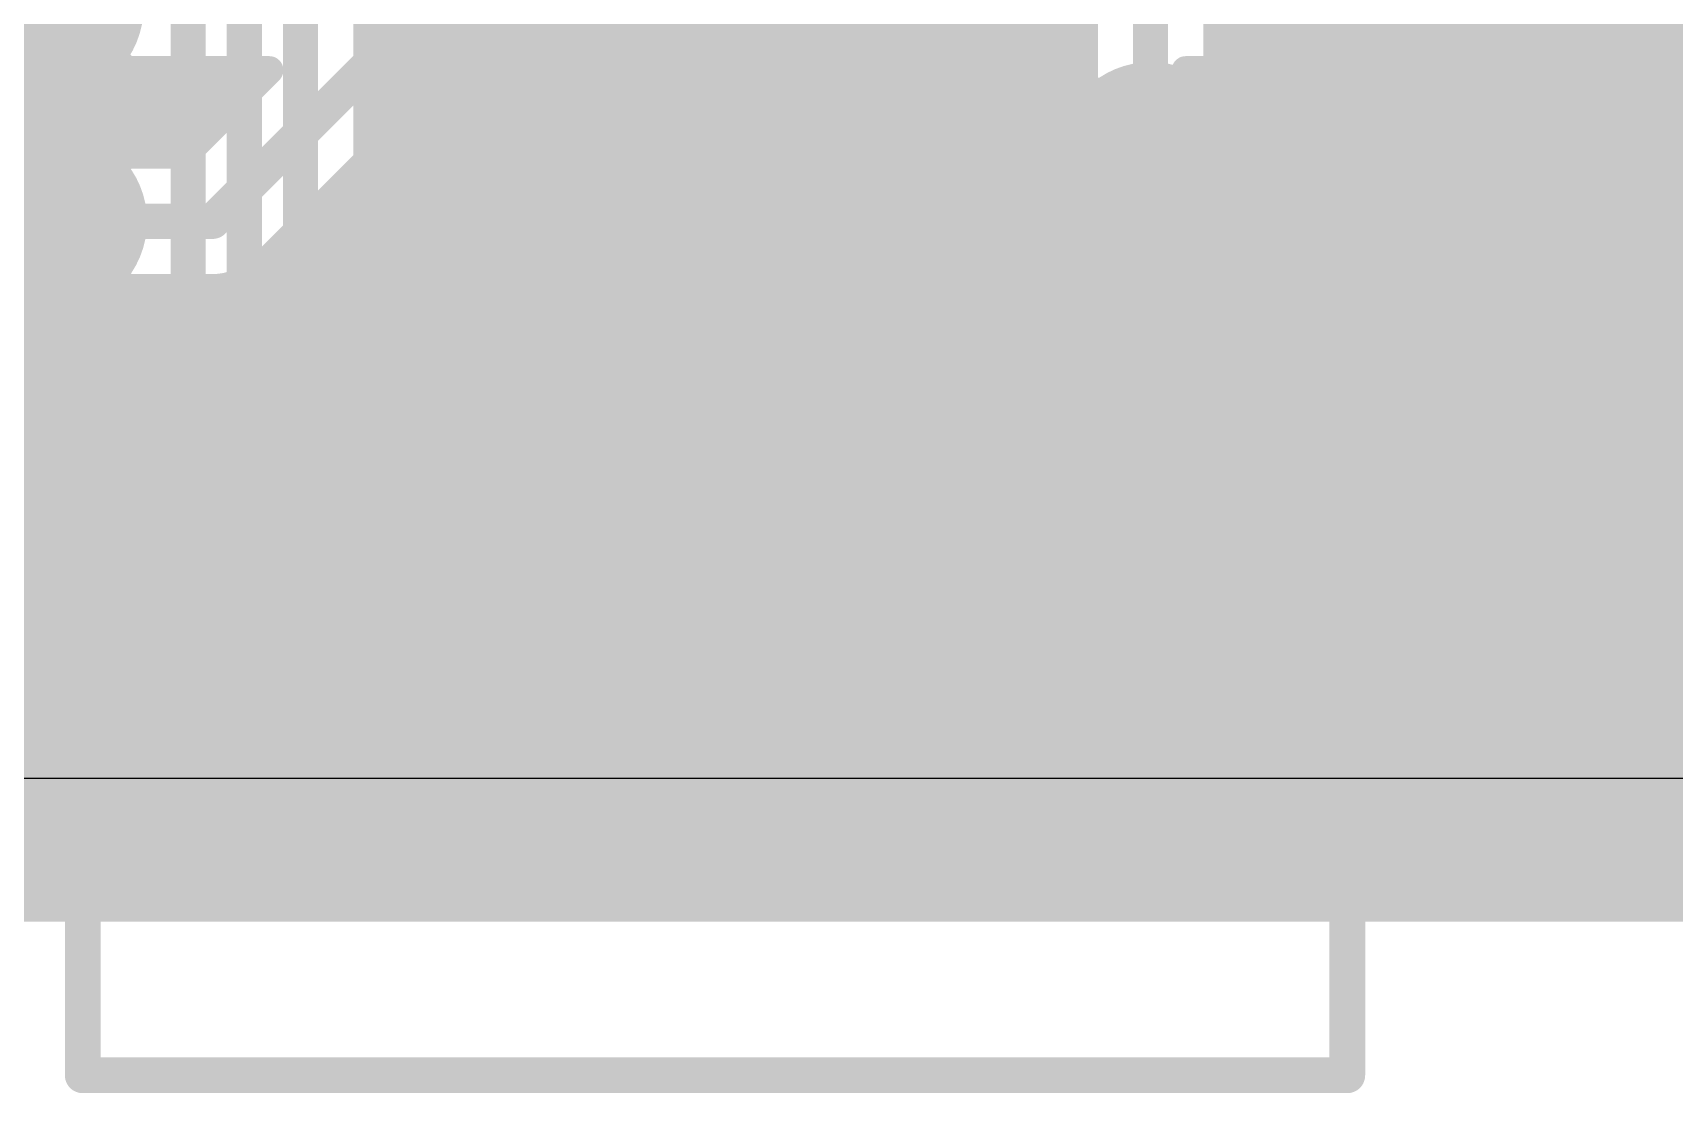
# Model space of a CAD drawing. Header units: millimetres. Extents: x 0.11 to 5.67, y 0.55 to 4.24.
# Drawn here: x 3.7596 to 4.2195, y 0.5531 to 0.85 of the extents above; entities that cross this region are included whole.
import ezdxf

# ---------------------------------------------------------------- set-up
doc = ezdxf.new("R2010")
doc.units = ezdxf.units.MM
doc.header["$MEASUREMENT"] = 0
for name, color, linetype in [('BottomLayer', 5, 'Continuous'), ('BottomSolder', 6, 'Continuous'), ('InternalPlane1', 76, 'Continuous'), ('InternalPlane2', 16, 'Continuous'), ('KeepOutLayer', 6, 'Continuous'), ('MultiLayer', 9, 'Continuous'), ('PadHoleLayer', 156, 'Continuous'), ('TopLayer', 1, 'Continuous'), ('TopOverlay', 2, 'Continuous'), ('TopSolder', 216, 'Continuous'), ('ViaHoleLayer', 16, 'Continuous')]:
    doc.layers.add(name, color=color, linetype=linetype)

# ---------------------------------------------------------------- blocks, each defined once
blk = doc.blocks.new('MIF2X02PRP_37')
at = {"layer": 'BottomLayer'}
for points, const_width in [([(-0.13583, 0.11811, 1), (-0.10039, 0.11811, 1)], 0.03543), ([(-0.01772, 0.11811, 1), (0.01772, 0.11811, 1)], 0.03543), ([(0.14055, 0.05906, 1), (0.19961, 0.05906, 1)], 0.05906), ([(-0.13583, 0, 1), (-0.10039, 0, 1)], 0.03543)]:
    blk.add_lwpolyline(points, format="xyb", close=True, dxfattribs=dict(at, const_width=const_width))
blk.add_solid([(0.03543, -0.03543), (0.03543, 0.03543), (-0.03543, -0.03543), (-0.03543, 0.03543)], dxfattribs=at)
at = {"layer": 'BottomSolder'}
for points, const_width in [([(-0.13681, 0.11811, 1), (-0.09941, 0.11811, 1)], 0.0374), ([(-0.0187, 0.11811, 1), (0.0187, 0.11811, 1)], 0.0374), ([(0.13957, 0.05906, 1), (0.20059, 0.05906, 1)], 0.06102), ([(-0.13681, 0, 1), (-0.09941, 0, 1)], 0.0374)]:
    blk.add_lwpolyline(points, format="xyb", close=True, dxfattribs=dict(at, const_width=const_width))
blk.add_solid([(0.0374, -0.0374), (0.0374, 0.0374), (-0.0374, -0.0374), (-0.0374, 0.0374)], dxfattribs=at)
at = {"layer": 'InternalPlane1'}
for points, const_width in [([(-0.13894, 0.11811, 1), (-0.09728, 0.11811, 1)], 0.04165), ([(-0.02083, 0.11811, 1), (0.02083, 0.11811, 1)], 0.04165), ([(0.13055, 0.05906, 1), (0.20961, 0.05906, 1)], 0.07906), ([(-0.02619, 0.0456, 1), (-0.02028, 0.0456, 1)], 0.00591), ([(0.02028, 0.0456, 1), (0.02619, 0.0456, 1)], 0.00591), ([(-0.13894, 0, 1), (-0.09728, 0, 1)], 0.04165), ([(-0.04856, 0.02324, 1), (-0.04265, 0.02324, 1)], 0.00591), ([(0.04265, 0.02324, 1), (0.04856, 0.02324, 1)], 0.00591), ([(-0.04856, -0.02324, 1), (-0.04265, -0.02324, 1)], 0.00591), ([(0.04265, -0.02324, 1), (0.04856, -0.02324, 1)], 0.00591), ([(-0.02619, -0.0456, 1), (-0.02028, -0.0456, 1)], 0.00591), ([(0.02028, -0.0456, 1), (0.02619, -0.0456, 1)], 0.00591)]:
    blk.add_lwpolyline(points, format="xyb", close=True, dxfattribs=dict(at, const_width=const_width))
at = {"layer": 'InternalPlane1', "const_width": 0.01181}
for points in [[(-0.02324, 0.0456, -0.240079), (0.02324, 0.0456)], [(-0.0456, -0.02324, -0.240079), (-0.0456, 0.02324)], [(0.0456, 0.02324, -0.240079), (0.0456, -0.02324)], [(0.02324, -0.0456, -0.240079), (-0.02324, -0.0456)]]:
    blk.add_lwpolyline(points, format="xyb", dxfattribs=at)
at = {"layer": 'InternalPlane2'}
for points, const_width in [([(-0.13894, 0.11811, 1), (-0.09728, 0.11811, 1)], 0.04165), ([(-0.02083, 0.11811, 1), (0.02083, 0.11811, 1)], 0.04165), ([(0.13055, 0.05906, 1), (0.20961, 0.05906, 1)], 0.07906), ([(-0.13894, 0, 1), (-0.09728, 0, 1)], 0.04165), ([(-0.02083, 0, 1), (0.02083, 0, 1)], 0.04165)]:
    blk.add_lwpolyline(points, format="xyb", close=True, dxfattribs=dict(at, const_width=const_width))
at = {"layer": 'MultiLayer'}
for points, const_width in [([(-0.13583, 0.11811, 1), (-0.10039, 0.11811, 1)], 0.03543), ([(-0.01772, 0.11811, 1), (0.01772, 0.11811, 1)], 0.03543), ([(0.14055, 0.05906, 1), (0.19961, 0.05906, 1)], 0.05906), ([(-0.13583, 0, 1), (-0.10039, 0, 1)], 0.03543)]:
    blk.add_lwpolyline(points, format="xyb", close=True, dxfattribs=dict(at, const_width=const_width))
blk.add_solid([(0.03543, -0.03543), (0.03543, 0.03543), (-0.03543, -0.03543), (-0.03543, 0.03543)], dxfattribs=at)
at = {"layer": 'PadHoleLayer'}
for points, const_width in [([(-0.12894, 0.11811, 1), (-0.10728, 0.11811, 1)], 0.02165), ([(-0.01083, 0.11811, 1), (0.01083, 0.11811, 1)], 0.02165), ([(0.14055, 0.05906, 1), (0.19961, 0.05906, 1)], 0.05906), ([(-0.12894, 0, 1), (-0.10728, 0, 1)], 0.02165), ([(-0.01083, 0, 1), (0.01083, 0, 1)], 0.02165)]:
    blk.add_lwpolyline(points, format="xyb", close=True, dxfattribs=dict(at, const_width=const_width))
at = {"layer": 'TopLayer'}
for points, const_width in [([(-0.13583, 0.11811, 1), (-0.10039, 0.11811, 1)], 0.03543), ([(-0.01772, 0.11811, 1), (0.01772, 0.11811, 1)], 0.03543), ([(0.14055, 0.05906, 1), (0.19961, 0.05906, 1)], 0.05906), ([(-0.13583, 0, 1), (-0.10039, 0, 1)], 0.03543)]:
    blk.add_lwpolyline(points, format="xyb", close=True, dxfattribs=dict(at, const_width=const_width))
blk.add_solid([(0.03543, -0.03543), (0.03543, 0.03543), (-0.03543, -0.03543), (-0.03543, 0.03543)], dxfattribs=at)
at = {"layer": 'TopOverlay', "const_width": 0.01}
for points in [[(0.35039, 0.23622), (0, 0.23622)], [(0, 0.17323), (0, 0.23622)], [(0.35039, -0.11811), (0.35039, 0.23622)], [(0, -0.11811), (0, -0.05512)], [(0.35039, -0.11811), (0, -0.11811)]]:
    blk.add_lwpolyline(points, dxfattribs=at)
at = {"layer": 'TopOverlay', "const_width": 0.005}
for points in [[(-0.0025, 0.23622, 1), (0.0025, 0.23622, 1)], [(-0.0025, 0.23622, 1), (0.0025, 0.23622, 1)], [(0.34789, 0.23622, 1), (0.35289, 0.23622, 1)], [(0.34789, 0.23622, 1), (0.35289, 0.23622, 1)], [(-0.0025, 0.17323, 1), (0.0025, 0.17323, 1)], [(-0.0025, -0.05512, 1), (0.0025, -0.05512, 1)], [(-0.0025, -0.11811, 1), (0.0025, -0.11811, 1)], [(-0.0025, -0.11811, 1), (0.0025, -0.11811, 1)], [(0.34789, -0.11811, 1), (0.35289, -0.11811, 1)], [(0.34789, -0.11811, 1), (0.35289, -0.11811, 1)]]:
    blk.add_lwpolyline(points, format="xyb", close=True, dxfattribs=at)
at = {"layer": 'TopSolder'}
for points, const_width in [([(-0.13681, 0.11811, 1), (-0.09941, 0.11811, 1)], 0.0374), ([(-0.0187, 0.11811, 1), (0.0187, 0.11811, 1)], 0.0374), ([(0.13957, 0.05906, 1), (0.20059, 0.05906, 1)], 0.06102), ([(-0.13681, 0, 1), (-0.09941, 0, 1)], 0.0374)]:
    blk.add_lwpolyline(points, format="xyb", close=True, dxfattribs=dict(at, const_width=const_width))
blk.add_solid([(0.0374, -0.0374), (0.0374, 0.0374), (-0.0374, -0.0374), (-0.0374, 0.0374)], dxfattribs=at)

msp = doc.modelspace()

# ---------------------------------------------------------------- linework, layer by layer
at = {"layer": 'BottomLayer'}
for points, const_width in [([(4.1769, 0.84476), (4.24432, 0.91218)], 0.00787), ([(4.18155, 0.84941), (4.66339, 0.84941)], 0.00787), ([(3.81004, 0.79724), (3.85531, 0.84252)], 0.00984), ([(3.85531, 0.84252), (4.04626, 0.84252)], 0.00984), ([(4.04626, 0.84252), (4.07283, 0.81594)], 0.00984), ([(3.78323, 0.83957), (3.82592, 0.83957)], 0.00787), ([(3.80229, 0.81594), (3.82592, 0.83957)], 0.00787), ([(4.08268, 0.83957), (4.16437, 0.83957)], 0.00787), ([(4.17248, 0.84153), (4.66339, 0.84153)], 0.00787), ([(3.7746, 0.83366), (3.82001, 0.83366)], 0.00787), ([(4.0913, 0.83366), (4.66339, 0.83366)], 0.00787), ([(3.58563, 0.82578), (3.81213, 0.82578)], 0.00787), ([(4.09646, 0.82578), (4.66339, 0.82578)], 0.00787), ([(3.82326, 0.78402), (3.86306, 0.82382)], 0.00787), ([(3.86306, 0.82382), (4.03851, 0.82382)], 0.00787), ([(4.03851, 0.82382), (4.04726, 0.81507)], 0.00787), ([(3.78084, 0.81791), (3.80426, 0.81791)], 0.00787), ([(3.78322, 0.81594), (3.80229, 0.81594)], 0.00787), ([(3.85715, 0.81791), (4.04442, 0.81791)], 0.00787), ([(4.09835, 0.81791), (4.66339, 0.81791)], 0.00787), ([(3.84928, 0.81004), (3.93771, 0.81004)], 0.00787), ([(3.96387, 0.81004), (4.04794, 0.81004)], 0.00787), ([(4.09773, 0.81004), (4.66339, 0.81004)], 0.00787), ([(3.8414, 0.80216), (3.91561, 0.80216)], 0.00787), ([(3.98597, 0.80216), (4.05127, 0.80216)], 0.00787), ([(4.0944, 0.80216), (4.66339, 0.80216)], 0.00787), ([(3.76575, 0.79724), (3.81004, 0.79724)], 0.00984), ([(3.83353, 0.79429), (3.9041, 0.79429)], 0.00787), ([(3.99748, 0.79429), (4.0592, 0.79429)], 0.00787), ([(4.08647, 0.79429), (4.66339, 0.79429)], 0.00787), ([(3.82566, 0.78641), (3.89603, 0.78641)], 0.00787), ([(4.00554, 0.78641), (4.66339, 0.78641)], 0.00787), ([(3.78321, 0.77854), (3.89002, 0.77854)], 0.00787), ([(3.78322, 0.77854), (3.81004, 0.77854)], 0.00787), ([(4.01155, 0.77854), (4.66339, 0.77854)], 0.00787), ([(3.58563, 0.77067), (3.8855, 0.77067)], 0.00787), ([(4.01608, 0.77067), (4.66339, 0.77067)], 0.00787), ([(3.58563, 0.76279), (3.88216, 0.76279)], 0.00787), ([(4.01941, 0.76279), (4.66339, 0.76279)], 0.00787), ([(3.58563, 0.75492), (3.87985, 0.75492)], 0.00787), ([(4.02172, 0.75492), (4.66339, 0.75492)], 0.00787), ([(3.58563, 0.74704), (3.87847, 0.74704)], 0.00787), ([(4.02311, 0.74704), (4.66339, 0.74704)], 0.00787), ([(3.58563, 0.73917), (3.87796, 0.73917)], 0.00787), ([(4.02362, 0.73917), (4.66929, 0.73917)], 0.00787), ([(3.58563, 0.7313), (3.8783, 0.7313)], 0.00787), ([(4.02328, 0.7313), (4.67717, 0.7313)], 0.00787), ([(3.58563, 0.72342), (3.87951, 0.72342)], 0.00787), ([(4.02207, 0.72342), (4.68504, 0.72342)], 0.00787), ([(3.58563, 0.71555), (3.88163, 0.71555)], 0.00787), ([(4.01995, 0.71555), (4.69292, 0.71555)], 0.00787), ([(3.58563, 0.70767), (3.88474, 0.70767)], 0.00787), ([(4.01683, 0.70767), (4.70079, 0.70767)], 0.00787), ([(3.58563, 0.6998), (3.88901, 0.6998)], 0.00787), ([(4.01256, 0.6998), (4.70866, 0.6998)], 0.00787), ([(3.58563, 0.69193), (3.89469, 0.69193)], 0.00787), ([(4.00688, 0.69193), (4.71654, 0.69193)], 0.00787), ([(3.58563, 0.68405), (3.90228, 0.68405)], 0.00787), ([(3.99929, 0.68405), (4.72441, 0.68405)], 0.00787), ([(3.58563, 0.67618), (3.91291, 0.67618)], 0.00787), ([(3.98867, 0.67618), (5.40945, 0.67618)], 0.00787), ([(3.58563, 0.6683), (3.93095, 0.6683)], 0.00787), ([(3.97062, 0.6683), (5.40945, 0.6683)], 0.00787), ([(3.58563, 0.66043), (5.40945, 0.66043)], 0.00787), ([(3.58563, 0.65256), (5.40945, 0.65256)], 0.00787), ([(3.58563, 0.64468), (5.40945, 0.64468)], 0.00787), ([(3.58563, 0.63878), (5.40945, 0.63878)], 0.00787)]:
    msp.add_lwpolyline(points, dxfattribs=dict(at, const_width=const_width))
at = {"layer": 'BottomLayer', "const_width": 0.00787}
for points in [[(3.78323, 0.83957, -2.486759), (3.78323, 0.875)], [(4.1769, 0.84476, -0.198912), (4.16437, 0.83957)], [(4.1769, 0.84476, -0.198912), (4.16437, 0.83957)], [(4.08268, 0.83957, -0.302778), (4.09843, 0.81594)], [(3.78322, 0.77854, -2.302548), (3.78322, 0.81594)], [(4.09843, 0.81594, -0.983119), (4.04726, 0.81507)], [(3.82326, 0.78402, -0.198912), (3.81004, 0.77854)], [(3.82326, 0.78402, -0.198912), (3.81004, 0.77854)]]:
    msp.add_lwpolyline(points, format="xyb", dxfattribs=at)
at = {"layer": 'BottomLayer'}
for points, const_width in [([(3.75886, 0.85728, 1), (3.77067, 0.85728, 1)], 0.01181), ([(4.17958, 0.84941, 1), (4.18352, 0.84941, 1)], 0.00394), ([(3.85285, 0.84252, 1), (3.85778, 0.84252, 1)], 0.00492), ([(3.85285, 0.84252, 1), (3.85778, 0.84252, 1)], 0.00492), ([(4.0438, 0.84252, 1), (4.04872, 0.84252, 1)], 0.00492), ([(4.0438, 0.84252, 1), (4.04872, 0.84252, 1)], 0.00492), ([(4.17493, 0.84476, 1), (4.17887, 0.84476, 1)], 0.00394), ([(4.17493, 0.84476, 1), (4.17887, 0.84476, 1)], 0.00394), ([(4.17493, 0.84476, 1), (4.17887, 0.84476, 1)], 0.00394), ([(3.78126, 0.83957, 1), (3.7852, 0.83957, 1)], 0.00394), ([(3.78126, 0.83957, 1), (3.7852, 0.83957, 1)], 0.00394), ([(3.82395, 0.83957, 1), (3.82788, 0.83957, 1)], 0.00394), ([(3.82395, 0.83957, 1), (3.82788, 0.83957, 1)], 0.00394), ([(4.08071, 0.83957, 1), (4.08465, 0.83957, 1)], 0.00394), ([(4.08071, 0.83957, 1), (4.08465, 0.83957, 1)], 0.00394), ([(4.1624, 0.83957, 1), (4.16634, 0.83957, 1)], 0.00394), ([(4.1624, 0.83957, 1), (4.16634, 0.83957, 1)], 0.00394), ([(4.1624, 0.83957, 1), (4.16634, 0.83957, 1)], 0.00394), ([(4.17051, 0.84153, 1), (4.17445, 0.84153, 1)], 0.00394), ([(3.77263, 0.83366, 1), (3.77657, 0.83366, 1)], 0.00394), ([(3.81804, 0.83366, 1), (3.82198, 0.83366, 1)], 0.00394), ([(4.08934, 0.83366, 1), (4.09327, 0.83366, 1)], 0.00394), ([(3.81016, 0.82578, 1), (3.8141, 0.82578, 1)], 0.00394), ([(4.09449, 0.82578, 1), (4.09843, 0.82578, 1)], 0.00394), ([(3.86109, 0.82382, 1), (3.86503, 0.82382, 1)], 0.00394), ([(3.86109, 0.82382, 1), (3.86503, 0.82382, 1)], 0.00394), ([(4.03655, 0.82382, 1), (4.04048, 0.82382, 1)], 0.00394), ([(4.03655, 0.82382, 1), (4.04048, 0.82382, 1)], 0.00394), ([(4.06693, 0.81594, 1), (4.07874, 0.81594, 1)], 0.01181), ([(3.77887, 0.81791, 1), (3.78281, 0.81791, 1)], 0.00394), ([(3.78125, 0.81594, 1), (3.78519, 0.81594, 1)], 0.00394), ([(3.78125, 0.81594, 1), (3.78519, 0.81594, 1)], 0.00394), ([(3.80032, 0.81594, 1), (3.80426, 0.81594, 1)], 0.00394), ([(3.80032, 0.81594, 1), (3.80426, 0.81594, 1)], 0.00394), ([(3.80229, 0.81791, 1), (3.80623, 0.81791, 1)], 0.00394), ([(3.85518, 0.81791, 1), (3.85912, 0.81791, 1)], 0.00394), ([(4.04245, 0.81791, 1), (4.04639, 0.81791, 1)], 0.00394), ([(4.04529, 0.81507, 1), (4.04923, 0.81507, 1)], 0.00394), ([(4.04529, 0.81507, 1), (4.04923, 0.81507, 1)], 0.00394), ([(4.07037, 0.81594, 1), (4.0753, 0.81594, 1)], 0.00492), ([(4.09638, 0.81791, 1), (4.10032, 0.81791, 1)], 0.00394), ([(4.09646, 0.81594, 1), (4.10039, 0.81594, 1)], 0.00394), ([(4.09646, 0.81594, 1), (4.10039, 0.81594, 1)], 0.00394), ([(4.02362, 0.73839, 1), (3.87795, 0.73839, 1)], 0.00787), ([(4.02362, 0.73839, 1), (3.87795, 0.73839, 1)], 0.00787), ([(3.84731, 0.81004, 1), (3.85125, 0.81004, 1)], 0.00394), ([(3.93574, 0.81004, 1), (3.93967, 0.81004, 1)], 0.00394), ([(3.9619, 0.81004, 1), (3.96584, 0.81004, 1)], 0.00394), ([(4.04597, 0.81004, 1), (4.0499, 0.81004, 1)], 0.00394), ([(4.09577, 0.81004, 1), (4.0997, 0.81004, 1)], 0.00394), ([(3.75984, 0.79724, 1), (3.77165, 0.79724, 1)], 0.01181), ([(3.83944, 0.80216, 1), (3.84337, 0.80216, 1)], 0.00394), ([(3.91364, 0.80216, 1), (3.91758, 0.80216, 1)], 0.00394), ([(3.984, 0.80216, 1), (3.98793, 0.80216, 1)], 0.00394), ([(4.0493, 0.80216, 1), (4.05324, 0.80216, 1)], 0.00394), ([(4.09243, 0.80216, 1), (4.09636, 0.80216, 1)], 0.00394), ([(3.76329, 0.79724, 1), (3.76821, 0.79724, 1)], 0.00492), ([(3.80758, 0.79724, 1), (3.8125, 0.79724, 1)], 0.00492), ([(3.80758, 0.79724, 1), (3.8125, 0.79724, 1)], 0.00492), ([(3.83156, 0.79429, 1), (3.8355, 0.79429, 1)], 0.00394), ([(3.90213, 0.79429, 1), (3.90607, 0.79429, 1)], 0.00394), ([(3.99551, 0.79429, 1), (3.99944, 0.79429, 1)], 0.00394), ([(4.05723, 0.79429, 1), (4.06117, 0.79429, 1)], 0.00394), ([(4.0845, 0.79429, 1), (4.08844, 0.79429, 1)], 0.00394), ([(3.82129, 0.78402, 1), (3.82523, 0.78402, 1)], 0.00394), ([(3.82129, 0.78402, 1), (3.82523, 0.78402, 1)], 0.00394), ([(3.82129, 0.78402, 1), (3.82523, 0.78402, 1)], 0.00394), ([(3.82369, 0.78641, 1), (3.82762, 0.78641, 1)], 0.00394), ([(3.89406, 0.78641, 1), (3.898, 0.78641, 1)], 0.00394), ([(4.00357, 0.78641, 1), (4.00751, 0.78641, 1)], 0.00394), ([(3.78124, 0.77854, 1), (3.78518, 0.77854, 1)], 0.00394), ([(3.78125, 0.77854, 1), (3.78519, 0.77854, 1)], 0.00394), ([(3.78125, 0.77854, 1), (3.78519, 0.77854, 1)], 0.00394), ([(3.80807, 0.77854, 1), (3.81201, 0.77854, 1)], 0.00394), ([(3.80807, 0.77854, 1), (3.81201, 0.77854, 1)], 0.00394), ([(3.80807, 0.77854, 1), (3.81201, 0.77854, 1)], 0.00394), ([(3.88805, 0.77854, 1), (3.89199, 0.77854, 1)], 0.00394), ([(4.00959, 0.77854, 1), (4.01352, 0.77854, 1)], 0.00394), ([(3.88353, 0.77067, 1), (3.88747, 0.77067, 1)], 0.00394), ([(4.01411, 0.77067, 1), (4.01805, 0.77067, 1)], 0.00394), ([(3.8802, 0.76279, 1), (3.88413, 0.76279, 1)], 0.00394), ([(4.01744, 0.76279, 1), (4.02138, 0.76279, 1)], 0.00394), ([(3.87789, 0.75492, 1), (3.88182, 0.75492, 1)], 0.00394), ([(4.01975, 0.75492, 1), (4.02369, 0.75492, 1)], 0.00394), ([(3.8765, 0.74704, 1), (3.88044, 0.74704, 1)], 0.00394), ([(4.02114, 0.74704, 1), (4.02507, 0.74704, 1)], 0.00394), ([(4.02756, 0.73917, 1), (4.03937, 0.73917, 1)], 0.01181), ([(3.87599, 0.73917, 1), (3.87993, 0.73917, 1)], 0.00394), ([(3.87598, 0.73839, 1), (3.87992, 0.73839, 1)], 0.00394), ([(3.87598, 0.73839, 1), (3.87992, 0.73839, 1)], 0.00394), ([(4.02165, 0.73917, 1), (4.02559, 0.73917, 1)], 0.00394), ([(4.02165, 0.73839, 1), (4.02559, 0.73839, 1)], 0.00394), ([(4.02165, 0.73839, 1), (4.02559, 0.73839, 1)], 0.00394), ([(3.87633, 0.7313, 1), (3.88027, 0.7313, 1)], 0.00394), ([(4.02131, 0.7313, 1), (4.02524, 0.7313, 1)], 0.00394), ([(3.87754, 0.72342, 1), (3.88148, 0.72342, 1)], 0.00394), ([(4.0201, 0.72342, 1), (4.02404, 0.72342, 1)], 0.00394), ([(3.87966, 0.71555, 1), (3.88359, 0.71555, 1)], 0.00394), ([(4.01798, 0.71555, 1), (4.02192, 0.71555, 1)], 0.00394), ([(3.88278, 0.70767, 1), (3.88671, 0.70767, 1)], 0.00394), ([(4.01486, 0.70767, 1), (4.0188, 0.70767, 1)], 0.00394), ([(3.88705, 0.6998, 1), (3.89098, 0.6998, 1)], 0.00394), ([(4.01059, 0.6998, 1), (4.01453, 0.6998, 1)], 0.00394), ([(3.89273, 0.69193, 1), (3.89666, 0.69193, 1)], 0.00394), ([(4.00491, 0.69193, 1), (4.00885, 0.69193, 1)], 0.00394), ([(3.90031, 0.68405, 1), (3.90425, 0.68405, 1)], 0.00394), ([(3.99732, 0.68405, 1), (4.00126, 0.68405, 1)], 0.00394), ([(3.91094, 0.67618, 1), (3.91487, 0.67618, 1)], 0.00394), ([(3.9867, 0.67618, 1), (3.99064, 0.67618, 1)], 0.00394), ([(3.92898, 0.6683, 1), (3.93292, 0.6683, 1)], 0.00394), ([(3.96865, 0.6683, 1), (3.97259, 0.6683, 1)], 0.00394)]:
    msp.add_lwpolyline(points, format="xyb", close=True, dxfattribs=dict(at, const_width=const_width))
at = {"layer": 'InternalPlane1'}
msp.add_line((5.40707, 0.64116), (0.72285, 0.64116), dxfattribs=at)
at = {"layer": 'InternalPlane1', "const_width": 0.02591}
for points in [[(3.75181, 0.85728, 1), (3.77772, 0.85728, 1)], [(4.05988, 0.81594, 1), (4.08579, 0.81594, 1)], [(3.7528, 0.79724, 1), (3.7787, 0.79724, 1)]]:
    msp.add_lwpolyline(points, format="xyb", close=True, dxfattribs=at)
at = {"layer": 'InternalPlane1', "const_width": 0.04}
msp.add_lwpolyline([(0.70276, 0.62106), (5.42717, 0.62106)], dxfattribs=at)
at = {"layer": 'InternalPlane2'}
msp.add_line((5.40707, 0.64116), (0.72285, 0.64116), dxfattribs=at)
at = {"layer": 'InternalPlane2', "const_width": 0.02591}
for points in [[(3.75181, 0.85728, 1), (3.77772, 0.85728, 1)], [(4.05988, 0.81594, 1), (4.08579, 0.81594, 1)], [(3.7528, 0.79724, 1), (3.7787, 0.79724, 1)], [(4.02051, 0.73917, 1), (4.04642, 0.73917, 1)]]:
    msp.add_lwpolyline(points, format="xyb", close=True, dxfattribs=at)
at = {"layer": 'InternalPlane2', "const_width": 0.04}
msp.add_lwpolyline([(0.70276, 0.62106), (5.42717, 0.62106)], dxfattribs=at)
at = {"layer": 'KeepOutLayer', "const_width": 0.00787}
msp.add_lwpolyline([(0.70276, 0.62106), (5.42717, 0.62106)], dxfattribs=at)
at = {"layer": 'MultiLayer', "const_width": 0.01181}
for points in [[(3.75886, 0.85728, 1), (3.77067, 0.85728, 1)], [(4.06693, 0.81594, 1), (4.07874, 0.81594, 1)], [(3.75984, 0.79724, 1), (3.77165, 0.79724, 1)], [(4.02756, 0.73917, 1), (4.03937, 0.73917, 1)]]:
    msp.add_lwpolyline(points, format="xyb", close=True, dxfattribs=at)
at = {"layer": 'TopLayer'}
for points, const_width in [([(3.80315, 0.76305), (3.80315, 1.06816)], 0.00984), ([(3.8189, 0.75652), (3.8189, 1.06164)], 0.00984), ([(3.83465, 0.75), (3.83465, 1.05512)], 0.00984), ([(4.07283, 0.81594), (4.07283, 1.0315)], 0.00984), ([(4.09154, 0.83341), (4.09154, 1.02375)], 0.00787), ([(4.05413, 0.83341), (4.05413, 0.88701)], 0.00787), ([(3.85335, 0.75), (3.85335, 0.86122)], 0.00787), ([(3.85335, 0.84941), (4.05413, 0.84941)], 0.00787), ([(4.09154, 0.84941), (4.66339, 0.84941)], 0.00787), ([(3.78445, 0.81471), (3.78445, 0.84093)], 0.00787), ([(3.85335, 0.84153), (4.05413, 0.84153)], 0.00787), ([(4.09154, 0.84153), (4.66339, 0.84153)], 0.00787), ([(3.7746, 0.83366), (3.78445, 0.83366)], 0.00787), ([(3.85335, 0.83366), (4.05413, 0.83366)], 0.00787), ([(4.09154, 0.83366), (4.66339, 0.83366)], 0.00787), ([(3.62811, 0.82578), (3.78445, 0.82578)], 0.00787), ([(3.85335, 0.82578), (4.04921, 0.82578)], 0.00787), ([(4.09646, 0.82578), (4.66339, 0.82578)], 0.00787), ([(3.78084, 0.81791), (3.78445, 0.81791)], 0.00787), ([(3.85335, 0.81791), (4.04732, 0.81791)], 0.00787), ([(4.09835, 0.81791), (4.66339, 0.81791)], 0.00787), ([(3.85335, 0.81004), (3.93771, 0.81004)], 0.00787), ([(3.96387, 0.81004), (4.04794, 0.81004)], 0.00787), ([(4.09773, 0.81004), (4.66339, 0.81004)], 0.00787), ([(3.85335, 0.80216), (3.91561, 0.80216)], 0.00787), ([(3.98597, 0.80216), (4.05127, 0.80216)], 0.00787), ([(4.0944, 0.80216), (4.66339, 0.80216)], 0.00787), ([(3.74606, 0.77756), (3.76575, 0.79724)], 0.00984), ([(3.85335, 0.79429), (3.9041, 0.79429)], 0.00787), ([(3.99748, 0.79429), (4.0592, 0.79429)], 0.00787), ([(4.08647, 0.79429), (4.66339, 0.79429)], 0.00787), ([(3.85335, 0.78641), (3.89603, 0.78641)], 0.00787), ([(4.00554, 0.78641), (4.66339, 0.78641)], 0.00787), ([(3.78445, 0.77079), (3.78445, 0.77978)], 0.00787), ([(3.85335, 0.77854), (3.89002, 0.77854)], 0.00787), ([(4.01155, 0.77854), (4.66339, 0.77854)], 0.00787), ([(3.73019, 0.71654), (3.78445, 0.77079)], 0.00787), ([(3.75929, 0.76434), (3.76662, 0.77167)], 0.00787), ([(3.76562, 0.77067), (3.78432, 0.77067)], 0.00787), ([(3.85335, 0.77067), (3.8855, 0.77067)], 0.00787), ([(4.01608, 0.77067), (4.66339, 0.77067)], 0.00787), ([(3.73794, 0.69783), (3.80315, 0.76305)], 0.00984), ([(3.75754, 0.76279), (3.77645, 0.76279)], 0.00787), ([(3.85335, 0.76279), (3.88216, 0.76279)], 0.00787), ([(4.01941, 0.76279), (4.66339, 0.76279)], 0.00787), ([(3.43881, 0.75492), (3.76857, 0.75492)], 0.00787), ([(3.74446, 0.68209), (3.8189, 0.75652)], 0.00984), ([(3.85335, 0.75492), (3.87985, 0.75492)], 0.00787), ([(4.02172, 0.75492), (4.66339, 0.75492)], 0.00787), ([(3.75098, 0.66634), (3.83465, 0.75)], 0.00984), ([(3.43881, 0.74704), (3.7607, 0.74704)], 0.00787), ([(3.85311, 0.74704), (3.87847, 0.74704)], 0.00787), ([(4.02311, 0.74704), (4.66339, 0.74704)], 0.00787), ([(3.76421, 0.65312), (3.84787, 0.73678)], 0.00787), ([(3.84989, 0.73917), (3.87796, 0.73917)], 0.00787), ([(4.02362, 0.73917), (4.66929, 0.73917)], 0.00787), ([(3.84239, 0.7313), (3.8783, 0.7313)], 0.00787), ([(4.02328, 0.7313), (4.67717, 0.7313)], 0.00787), ([(3.83451, 0.72342), (3.87951, 0.72342)], 0.00787), ([(4.02207, 0.72342), (4.68504, 0.72342)], 0.00787), ([(3.82664, 0.71555), (3.88163, 0.71555)], 0.00787), ([(4.01995, 0.71555), (4.69292, 0.71555)], 0.00787), ([(3.81877, 0.70767), (3.88474, 0.70767)], 0.00787), ([(4.01683, 0.70767), (4.70079, 0.70767)], 0.00787), ([(3.81089, 0.6998), (3.88901, 0.6998)], 0.00787), ([(4.01256, 0.6998), (4.70866, 0.6998)], 0.00787), ([(3.80302, 0.69193), (3.89469, 0.69193)], 0.00787), ([(4.00688, 0.69193), (4.71654, 0.69193)], 0.00787), ([(3.79514, 0.68405), (3.90228, 0.68405)], 0.00787), ([(3.99929, 0.68405), (4.72441, 0.68405)], 0.00787), ([(3.78727, 0.67618), (3.91291, 0.67618)], 0.00787), ([(3.98867, 0.67618), (5.40945, 0.67618)], 0.00787), ([(3.7794, 0.6683), (3.93095, 0.6683)], 0.00787), ([(3.97062, 0.6683), (5.40945, 0.6683)], 0.00787), ([(3.77152, 0.66043), (5.40945, 0.66043)], 0.00787), ([(3.76362, 0.65256), (5.40945, 0.65256)], 0.00787), ([(2.10733, 0.64468), (5.40945, 0.64468)], 0.00787), ([(0.72047, 0.63878), (5.40945, 0.63878)], 0.00787)]:
    msp.add_lwpolyline(points, dxfattribs=dict(at, const_width=const_width))
for points, const_width in [([(3.75886, 0.85728, 1), (3.77067, 0.85728, 1)], 0.01181), ([(3.85138, 0.84941, 1), (3.85531, 0.84941, 1)], 0.00394), ([(4.05217, 0.84941, 1), (4.0561, 0.84941, 1)], 0.00394), ([(4.08957, 0.84941, 1), (4.0935, 0.84941, 1)], 0.00394), ([(3.78248, 0.84093, 1), (3.78642, 0.84093, 1)], 0.00394), ([(3.78248, 0.84093, 1), (3.78642, 0.84093, 1)], 0.00394), ([(3.85138, 0.84153, 1), (3.85531, 0.84153, 1)], 0.00394), ([(4.05217, 0.84153, 1), (4.0561, 0.84153, 1)], 0.00394), ([(4.08957, 0.84153, 1), (4.0935, 0.84153, 1)], 0.00394), ([(3.77263, 0.83366, 1), (3.77657, 0.83366, 1)], 0.00394), ([(3.78248, 0.83366, 1), (3.78642, 0.83366, 1)], 0.00394), ([(3.85138, 0.83366, 1), (3.85531, 0.83366, 1)], 0.00394), ([(4.05217, 0.83366, 1), (4.0561, 0.83366, 1)], 0.00394), ([(4.05217, 0.83341, 1), (4.0561, 0.83341, 1)], 0.00394), ([(4.05217, 0.83341, 1), (4.0561, 0.83341, 1)], 0.00394), ([(4.08957, 0.83366, 1), (4.0935, 0.83366, 1)], 0.00394), ([(4.08957, 0.83341, 1), (4.0935, 0.83341, 1)], 0.00394), ([(4.08957, 0.83341, 1), (4.0935, 0.83341, 1)], 0.00394), ([(3.78248, 0.82578, 1), (3.78642, 0.82578, 1)], 0.00394), ([(3.85138, 0.82578, 1), (3.85531, 0.82578, 1)], 0.00394), ([(4.04724, 0.82578, 1), (4.05118, 0.82578, 1)], 0.00394), ([(4.09449, 0.82578, 1), (4.09843, 0.82578, 1)], 0.00394), ([(4.06693, 0.81594, 1), (4.07874, 0.81594, 1)], 0.01181), ([(3.77887, 0.81791, 1), (3.78281, 0.81791, 1)], 0.00394), ([(3.78248, 0.81791, 1), (3.78642, 0.81791, 1)], 0.00394), ([(3.78248, 0.81471, 1), (3.78642, 0.81471, 1)], 0.00394), ([(3.78248, 0.81471, 1), (3.78642, 0.81471, 1)], 0.00394), ([(3.85138, 0.81791, 1), (3.85531, 0.81791, 1)], 0.00394), ([(4.04535, 0.81791, 1), (4.04929, 0.81791, 1)], 0.00394), ([(4.07037, 0.81594, 1), (4.0753, 0.81594, 1)], 0.00492), ([(4.09638, 0.81791, 1), (4.10032, 0.81791, 1)], 0.00394), ([(4.09646, 0.81594, 1), (4.10039, 0.81594, 1)], 0.00394), ([(4.09646, 0.81594, 1), (4.10039, 0.81594, 1)], 0.00394), ([(4.02362, 0.73839, 1), (3.87795, 0.73839, 1)], 0.00787), ([(4.02362, 0.73839, 1), (3.87795, 0.73839, 1)], 0.00787), ([(3.85138, 0.81004, 1), (3.85531, 0.81004, 1)], 0.00394), ([(3.93574, 0.81004, 1), (3.93967, 0.81004, 1)], 0.00394), ([(3.9619, 0.81004, 1), (3.96584, 0.81004, 1)], 0.00394), ([(4.04597, 0.81004, 1), (4.0499, 0.81004, 1)], 0.00394), ([(4.09577, 0.81004, 1), (4.0997, 0.81004, 1)], 0.00394), ([(3.75984, 0.79724, 1), (3.77165, 0.79724, 1)], 0.01181), ([(3.85138, 0.80216, 1), (3.85531, 0.80216, 1)], 0.00394), ([(3.91364, 0.80216, 1), (3.91758, 0.80216, 1)], 0.00394), ([(3.984, 0.80216, 1), (3.98793, 0.80216, 1)], 0.00394), ([(4.0493, 0.80216, 1), (4.05324, 0.80216, 1)], 0.00394), ([(4.09243, 0.80216, 1), (4.09636, 0.80216, 1)], 0.00394), ([(3.76329, 0.79724, 1), (3.76821, 0.79724, 1)], 0.00492), ([(3.85138, 0.79429, 1), (3.85531, 0.79429, 1)], 0.00394), ([(3.90213, 0.79429, 1), (3.90607, 0.79429, 1)], 0.00394), ([(3.99551, 0.79429, 1), (3.99944, 0.79429, 1)], 0.00394), ([(4.05723, 0.79429, 1), (4.06117, 0.79429, 1)], 0.00394), ([(4.0845, 0.79429, 1), (4.08844, 0.79429, 1)], 0.00394), ([(3.85138, 0.78641, 1), (3.85531, 0.78641, 1)], 0.00394), ([(3.89406, 0.78641, 1), (3.898, 0.78641, 1)], 0.00394), ([(4.00357, 0.78641, 1), (4.00751, 0.78641, 1)], 0.00394), ([(3.78248, 0.77978, 1), (3.78642, 0.77978, 1)], 0.00394), ([(3.78248, 0.77978, 1), (3.78642, 0.77978, 1)], 0.00394), ([(3.85138, 0.77854, 1), (3.85531, 0.77854, 1)], 0.00394), ([(3.88805, 0.77854, 1), (3.89199, 0.77854, 1)], 0.00394), ([(4.00959, 0.77854, 1), (4.01352, 0.77854, 1)], 0.00394), ([(3.76365, 0.77067, 1), (3.76759, 0.77067, 1)], 0.00394), ([(3.76465, 0.77167, 1), (3.76859, 0.77167, 1)], 0.00394), ([(3.76465, 0.77167, 1), (3.76859, 0.77167, 1)], 0.00394), ([(3.78235, 0.77067, 1), (3.78629, 0.77067, 1)], 0.00394), ([(3.78248, 0.77079, 1), (3.78642, 0.77079, 1)], 0.00394), ([(3.78248, 0.77079, 1), (3.78642, 0.77079, 1)], 0.00394), ([(3.85138, 0.77067, 1), (3.85531, 0.77067, 1)], 0.00394), ([(3.88353, 0.77067, 1), (3.88747, 0.77067, 1)], 0.00394), ([(4.01411, 0.77067, 1), (4.01805, 0.77067, 1)], 0.00394), ([(3.75732, 0.76434, 1), (3.76125, 0.76434, 1)], 0.00394), ([(3.75732, 0.76434, 1), (3.76125, 0.76434, 1)], 0.00394), ([(3.75732, 0.76434, 1), (3.76125, 0.76434, 1)], 0.00394), ([(3.75557, 0.76279, 1), (3.75951, 0.76279, 1)], 0.00394), ([(3.77448, 0.76279, 1), (3.77842, 0.76279, 1)], 0.00394), ([(3.80069, 0.76305, 1), (3.80561, 0.76305, 1)], 0.00492), ([(3.80069, 0.76305, 1), (3.80561, 0.76305, 1)], 0.00492), ([(3.85138, 0.76279, 1), (3.85531, 0.76279, 1)], 0.00394), ([(3.8802, 0.76279, 1), (3.88413, 0.76279, 1)], 0.00394), ([(4.01744, 0.76279, 1), (4.02138, 0.76279, 1)], 0.00394), ([(3.76661, 0.75492, 1), (3.77054, 0.75492, 1)], 0.00394), ([(3.81644, 0.75652, 1), (3.82136, 0.75652, 1)], 0.00492), ([(3.81644, 0.75652, 1), (3.82136, 0.75652, 1)], 0.00492), ([(3.85138, 0.75492, 1), (3.85531, 0.75492, 1)], 0.00394), ([(3.87789, 0.75492, 1), (3.88182, 0.75492, 1)], 0.00394), ([(4.01975, 0.75492, 1), (4.02369, 0.75492, 1)], 0.00394), ([(3.83219, 0.75, 1), (3.83711, 0.75, 1)], 0.00492), ([(3.83219, 0.75, 1), (3.83711, 0.75, 1)], 0.00492), ([(3.75873, 0.74704, 1), (3.76267, 0.74704, 1)], 0.00394), ([(3.85114, 0.74704, 1), (3.85508, 0.74704, 1)], 0.00394), ([(3.85138, 0.75, 1), (3.85531, 0.75, 1)], 0.00394), ([(3.85138, 0.75, 1), (3.85531, 0.75, 1)], 0.00394), ([(3.85138, 0.75, 1), (3.85531, 0.75, 1)], 0.00394), ([(3.8765, 0.74704, 1), (3.88044, 0.74704, 1)], 0.00394), ([(4.02114, 0.74704, 1), (4.02507, 0.74704, 1)], 0.00394), ([(4.02756, 0.73917, 1), (4.03937, 0.73917, 1)], 0.01181), ([(3.8459, 0.73678, 1), (3.84984, 0.73678, 1)], 0.00394), ([(3.8459, 0.73678, 1), (3.84984, 0.73678, 1)], 0.00394), ([(3.8459, 0.73678, 1), (3.84984, 0.73678, 1)], 0.00394), ([(3.84792, 0.73917, 1), (3.85186, 0.73917, 1)], 0.00394), ([(3.87599, 0.73917, 1), (3.87993, 0.73917, 1)], 0.00394), ([(3.87598, 0.73839, 1), (3.87992, 0.73839, 1)], 0.00394), ([(3.87598, 0.73839, 1), (3.87992, 0.73839, 1)], 0.00394), ([(4.02165, 0.73917, 1), (4.02559, 0.73917, 1)], 0.00394), ([(4.02165, 0.73839, 1), (4.02559, 0.73839, 1)], 0.00394), ([(4.02165, 0.73839, 1), (4.02559, 0.73839, 1)], 0.00394), ([(3.84042, 0.7313, 1), (3.84436, 0.7313, 1)], 0.00394), ([(3.87633, 0.7313, 1), (3.88027, 0.7313, 1)], 0.00394), ([(4.02131, 0.7313, 1), (4.02524, 0.7313, 1)], 0.00394), ([(3.83255, 0.72342, 1), (3.83648, 0.72342, 1)], 0.00394), ([(3.87754, 0.72342, 1), (3.88148, 0.72342, 1)], 0.00394), ([(4.0201, 0.72342, 1), (4.02404, 0.72342, 1)], 0.00394), ([(3.82467, 0.71555, 1), (3.82861, 0.71555, 1)], 0.00394), ([(3.87966, 0.71555, 1), (3.88359, 0.71555, 1)], 0.00394), ([(4.01798, 0.71555, 1), (4.02192, 0.71555, 1)], 0.00394), ([(3.8168, 0.70767, 1), (3.82073, 0.70767, 1)], 0.00394), ([(3.88278, 0.70767, 1), (3.88671, 0.70767, 1)], 0.00394), ([(4.01486, 0.70767, 1), (4.0188, 0.70767, 1)], 0.00394), ([(3.80892, 0.6998, 1), (3.81286, 0.6998, 1)], 0.00394), ([(3.88705, 0.6998, 1), (3.89098, 0.6998, 1)], 0.00394), ([(4.01059, 0.6998, 1), (4.01453, 0.6998, 1)], 0.00394), ([(3.80105, 0.69193, 1), (3.80499, 0.69193, 1)], 0.00394), ([(3.89273, 0.69193, 1), (3.89666, 0.69193, 1)], 0.00394), ([(4.00491, 0.69193, 1), (4.00885, 0.69193, 1)], 0.00394), ([(3.79318, 0.68405, 1), (3.79711, 0.68405, 1)], 0.00394), ([(3.90031, 0.68405, 1), (3.90425, 0.68405, 1)], 0.00394), ([(3.99732, 0.68405, 1), (4.00126, 0.68405, 1)], 0.00394), ([(3.7853, 0.67618, 1), (3.78924, 0.67618, 1)], 0.00394), ([(3.91094, 0.67618, 1), (3.91487, 0.67618, 1)], 0.00394), ([(3.9867, 0.67618, 1), (3.99064, 0.67618, 1)], 0.00394), ([(3.77743, 0.6683, 1), (3.78137, 0.6683, 1)], 0.00394), ([(3.92898, 0.6683, 1), (3.93292, 0.6683, 1)], 0.00394), ([(3.96865, 0.6683, 1), (3.97259, 0.6683, 1)], 0.00394), ([(3.76955, 0.66043, 1), (3.77349, 0.66043, 1)], 0.00394), ([(3.76166, 0.65256, 1), (3.76559, 0.65256, 1)], 0.00394), ([(3.76224, 0.65312, 1), (3.76618, 0.65312, 1)], 0.00394), ([(3.76224, 0.65312, 1), (3.76618, 0.65312, 1)], 0.00394), ([(3.76224, 0.65312, 1), (3.76618, 0.65312, 1)], 0.00394)]:
    msp.add_lwpolyline(points, format="xyb", close=True, dxfattribs=dict(at, const_width=const_width))
at = {"layer": 'TopLayer', "const_width": 0.00787}
for points in [[(3.78445, 0.84093, -0.709825), (3.73918, 0.85781)], [(4.09843, 0.81594, -1.469375), (4.05413, 0.83341)], [(4.09154, 0.83341, -0.190079), (4.09843, 0.81594)], [(3.74017, 0.79812, -0.668185), (3.78445, 0.81471)], [(3.78445, 0.77978, -0.198917), (3.76662, 0.77167)], [(3.75929, 0.76434, -0.198912), (3.74606, 0.75886)], [(3.75929, 0.76434, -0.198912), (3.74606, 0.75886)], [(3.85335, 0.75, -0.198912), (3.84787, 0.73678)], [(3.85335, 0.75, -0.198912), (3.84787, 0.73678)], [(3.76421, 0.65312, -0.198912), (3.75098, 0.64764)], [(3.76421, 0.65312, -0.198912), (3.75098, 0.64764)]]:
    msp.add_lwpolyline(points, format="xyb", dxfattribs=at)
at = {"layer": 'TopSolder'}
msp.add_solid([(4.18209, 0.6378), (4.2874, 0.6378), (4.18209, 0.76673), (4.2874, 0.76673)], dxfattribs=at)
at = {"layer": 'ViaHoleLayer', "const_width": 0.00591}
for points in [[(4.06988, 0.81594, 1), (4.07579, 0.81594, 1)], [(3.7628, 0.79724, 1), (3.7687, 0.79724, 1)], [(4.03051, 0.73917, 1), (4.03642, 0.73917, 1)]]:
    msp.add_lwpolyline(points, format="xyb", close=True, dxfattribs=at)

# ---------------------------------------------------------------- block references
at = {"rotation": 270}
msp.add_blockref('MIF2X02PRP_37', (3.89173, 0.90846), dxfattribs=at)

doc.saveas('drawing.dxf')
